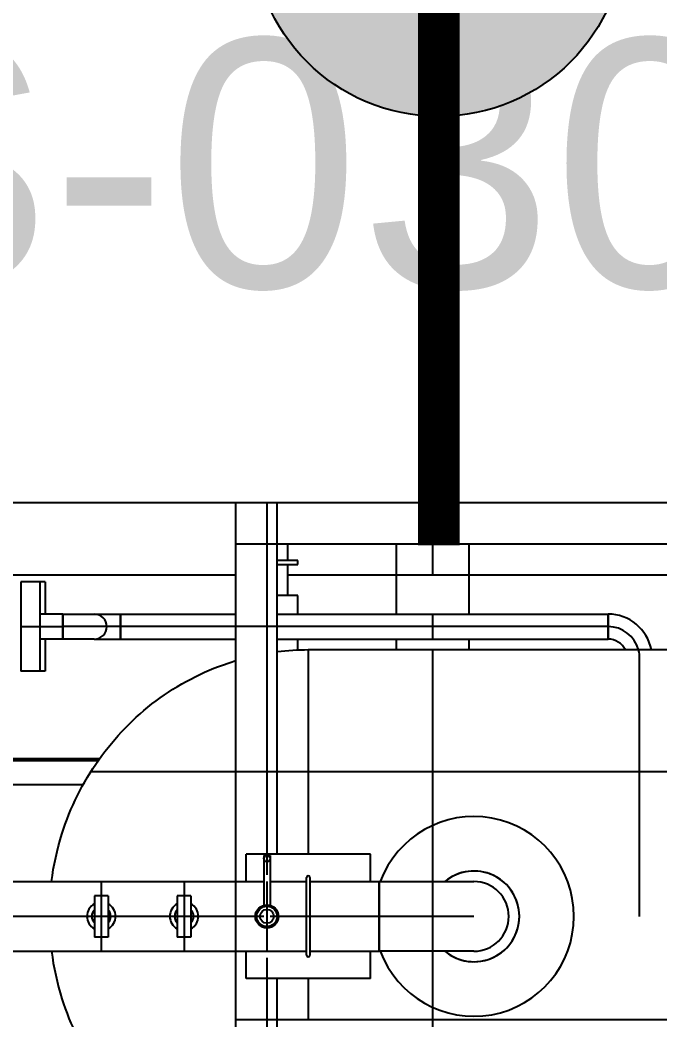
# Model space of a CAD drawing. Header units: inches. Extents: x 517790 to 538444, y 301815 to 302461.
# Drawn here: x 517891.395 to 517892.854, y 302322.84 to 302325.12 of the extents above; entities that cross this region are included whole.
import ezdxf

# ---------------------------------------------------------------- set-up
doc = ezdxf.new("R2010")
doc.units = ezdxf.units.IN
doc.header["$MEASUREMENT"] = 0
doc.layers.add('电气-接地设计-接地线', color=3, linetype='接地线')
doc.layers.add('硅胶总平面底图 工艺装置区', color=253, linetype='Continuous')
doc.styles.add('EESLTYPE', font='TXT.shx')
doc.styles.get("Standard").update_dxf_attribs({"font": 'arial.ttf'})
doc.linetypes.add('接地线', pattern='A,500,["/",EESLTYPE,S=200,R=0,X=0,Y=-100],-200,60,-200', length=960)

# ---------------------------------------------------------------- blocks, each defined once
blk = doc.blocks.new('PTJD2')
at = {"linetype": 'Continuous'}
blk.add_hatch(color=0, dxfattribs=at).paths.add_polyline_path([(150, 0, 1), (-150, 0, 1)])
at = {"color": 0, "linetype": 'Continuous'}
blk.add_circle((0, 0), 150, dxfattribs=at)

msp = doc.modelspace()

# ---------------------------------------------------------------- linework, layer by layer
at = {"layer": '电气-接地设计-接地线', "color": 1, "linetype": '接地线', "ltscale": 0.005, "const_width": 0.0944}
msp.add_lwpolyline([(517892.3493, 302323.9227), (517892.3493, 302337.5871)], dxfattribs=at)
at = {"layer": '硅胶总平面底图 工艺装置区', "color": 253, "linetype": 'Continuous', "lineweight": -3}
for p, q in [((517892.3209, 302324.2919), (517892.3209, 302324.1739)), ((517892.3209, 302324.2919), (517892.3209, 302324.1739)), ((517892.3209, 302324.2919), (517892.3493, 302324.2919)), ((517892.3493, 302324.1739), (517892.3493, 302324.2919)), ((517892.3493, 302324.2919), (517892.3493, 302324.1739)), ((517892.3115, 302324.2683), (517892.3115, 302324.0795)), ((517892.3115, 302324.0795), (517892.3115, 302324.2683)), ((517892.3209, 302324.2683), (517892.3115, 302324.2683)), ((517892.3587, 302324.2683), (517892.3493, 302324.2683)), ((517892.3587, 302324.0795), (517892.3587, 302324.2683)), ((517892.3587, 302324.0795), (517892.3587, 302324.2683)), ((517892.3209, 302324.1739), (517892.3493, 302324.1739)), ((517892.3493, 302324.1739), (517892.3209, 302324.1739)), ((517892.3209, 302324.1739), (517892.3209, 302324.0205)), ((517892.3209, 302324.0205), (517892.3209, 302324.1739)), ((517892.3493, 302324.0205), (517892.3493, 302324.1739)), ((517892.3493, 302324.0205), (517892.3493, 302324.1739)), ((517892.3209, 302324.0795), (517892.3115, 302324.0795)), ((517892.3587, 302324.0795), (517892.3493, 302324.0795)), ((517891.3229, 302324.0205), (517891.8867, 302324.0205)), ((517891.8867, 302323.156), (517891.8867, 302324.0205)), ((517891.8867, 302324.0205), (517891.9811, 302324.0205)), ((517891.8867, 302324.0205), (517896.8663, 302324.0205)), ((517891.8867, 302323.9261), (517891.8867, 302324.0205)), ((517891.9575, 302324.0205), (517891.9575, 302323.171)), ((517891.9811, 302323.2182), (517891.9811, 302324.0205)), ((517892.3351, 302324.0205), (517892.3351, 302323.8553)), ((517891.8867, 302323.9261), (517896.8663, 302323.9261)), ((517892.0047, 302323.9261), (517892.0047, 302323.8884)), ((517892.2525, 302323.9261), (517892.2525, 302323.7658)), ((517892.4177, 302323.9261), (517892.4177, 302323.7658)), ((517892.0283, 302323.8884), (517891.9811, 302323.8884)), ((517891.9811, 302323.8789), (517892.0283, 302323.8789)), ((517892.0047, 302323.8789), (517892.0047, 302323.8081)), ((517892.0283, 302323.8789), (517892.0283, 302323.8884)), ((517891.2342, 302323.8553), (517891.8867, 302323.8553)), ((517892.0047, 302323.8553), (517893.0077, 302323.8553)), ((517891.3963, 302323.8393), (517891.3963, 302323.7373)), ((517891.4397, 302323.8393), (517891.3963, 302323.8393)), ((517891.4397, 302323.8393), (517891.4397, 302323.7373)), ((517891.4517, 302323.8393), (517891.4397, 302323.8393)), ((517891.4517, 302323.8393), (517891.4517, 302323.8094)), ((517891.4517, 302323.8094), (517891.4517, 302323.7658)), ((517892.0283, 302323.8081), (517891.9811, 302323.8081)), ((517892.0283, 302323.7658), (517892.0283, 302323.8081)), ((517891.4922, 302323.7658), (517891.4397, 302323.7658)), ((517891.4922, 302323.7658), (517891.4922, 302323.7373)), ((517891.4922, 302323.7089), (517891.4922, 302323.7658)), ((517891.4922, 302323.7658), (517891.5641, 302323.7658)), ((517891.5641, 302323.7658), (517891.624, 302323.7658)), ((517891.624, 302323.7373), (517891.624, 302323.7658)), ((517891.624, 302323.7658), (517891.624, 302323.7089)), ((517891.624, 302323.7658), (517891.8867, 302323.7658)), ((517891.9811, 302323.7658), (517892.7352, 302323.7658)), ((517892.3351, 302323.7658), (517892.3351, 302323.7089)), ((517892.7352, 302323.7089), (517892.7352, 302323.7658)), ((517892.7352, 302323.7658), (517892.7352, 302323.7089)), ((517891.3963, 302323.7373), (517891.4922, 302323.7373)), ((517891.3963, 302323.7373), (517891.3963, 302323.6354)), ((517891.4397, 302323.7373), (517891.4397, 302323.6354)), ((517891.4922, 302323.7373), (517891.4922, 302323.7089)), ((517891.4922, 302323.7373), (517891.4922, 302323.7373)), ((517891.4922, 302323.7373), (517891.4922, 302323.7373)), ((517891.5641, 302323.7373), (517891.4922, 302323.7373)), ((517891.5926, 302323.7373), (517891.5641, 302323.7373)), ((517891.624, 302323.7373), (517891.5926, 302323.7373)), ((517891.624, 302323.7373), (517891.624, 302323.7373)), ((517891.624, 302323.7089), (517891.624, 302323.7373)), ((517891.8867, 302323.7373), (517891.624, 302323.7373)), ((517891.9811, 302323.7373), (517891.8867, 302323.7373)), ((517892.7352, 302323.7373), (517891.9811, 302323.7373)), ((517892.7352, 302323.7373), (517892.7352, 302323.7373)), ((517892.7352, 302323.7373), (517892.7352, 302323.7373)), ((517891.4922, 302323.7089), (517891.4397, 302323.7089)), ((517891.4517, 302323.7089), (517891.4517, 302323.6354)), ((517891.5641, 302323.7089), (517891.4922, 302323.7089)), ((517891.5641, 302323.7089), (517891.624, 302323.7089)), ((517891.624, 302323.7089), (517891.8867, 302323.7089)), ((517891.9811, 302323.7089), (517892.7352, 302323.7089)), ((517892.0283, 302323.6835), (517892.0283, 302323.7089)), ((517892.2525, 302323.7089), (517892.2525, 302323.684)), ((517892.4177, 302323.7089), (517892.4177, 302323.684)), ((517892.0519, 302323.684), (517892.0519, 302323.2182)), ((517892.0519, 302323.684), (517892.0519, 302323.2182)), ((517893.8769, 302323.684), (517892.0519, 302323.684)), ((517892.3351, 302323.684), (517892.3351, 302322.4691)), ((517892.8071, 302323.1485), (517892.8071, 302323.6654)), ((517892.8071, 302323.6654), (517892.8071, 302323.6654)), ((517892.8071, 302323.6654), (517892.8071, 302323.6654)), ((517891.4397, 302323.6354), (517891.3963, 302323.6354)), ((517891.4517, 302323.6354), (517891.4397, 302323.6354)), ((517889.5271, 302323.4367), (517891.5764, 302323.4367)), ((517891.5724, 302323.431), (517889.5271, 302323.431)), ((517891.5564, 302323.407), (517896.229, 302323.407)), ((517890.8412, 302323.3772), (517891.5388, 302323.3772)), ((517891.9103, 302323.156), (517891.9103, 302323.2182)), ((517892.1935, 302323.2182), (517891.9103, 302323.2182)), ((517891.9504, 302323.2153), (517891.9575, 302323.2153)), ((517891.9504, 302323.2153), (517891.9504, 302323.1018)), ((517891.9575, 302323.2153), (517891.9646, 302323.2153)), ((517891.9646, 302323.2153), (517891.9646, 302323.1018)), ((517892.1935, 302323.156), (517892.1935, 302323.2182)), ((517889.7759, 302323.156), (517891.5799, 302323.156)), ((517891.5799, 302323.156), (517891.5799, 302322.9971)), ((517891.5799, 302323.156), (517891.7687, 302323.156)), ((517891.7687, 302323.156), (517891.7687, 302322.9971)), ((517891.7687, 302323.156), (517891.9504, 302323.156)), ((517891.8867, 302322.9971), (517891.8867, 302323.156)), ((517891.9575, 302323.156), (517891.9575, 302322.9971)), ((517891.9646, 302323.156), (517892.0481, 302323.156)), ((517892.0481, 302322.9878), (517892.0481, 302323.1653)), ((517892.0557, 302323.1653), (517892.0557, 302322.9878)), ((517892.0557, 302323.156), (517892.2137, 302323.156)), ((517892.2137, 302323.156), (517892.2137, 302322.9971)), ((517892.2137, 302322.9971), (517892.2137, 302323.156)), ((517892.2137, 302323.156), (517892.4295, 302323.156)), ((517892.8071, 302323.1485), (517892.8071, 302323.1485)), ((517892.8071, 302323.1485), (517892.8071, 302323.1485)), ((517892.8071, 302323.0766), (517892.8071, 302323.1485)), ((517891.5642, 302323.1238), (517891.5642, 302323.0766)), ((517891.5956, 302323.1238), (517891.5642, 302323.1238)), ((517891.5956, 302323.1238), (517891.5956, 302323.0766)), ((517891.753, 302323.1238), (517891.753, 302323.0766)), ((517891.7844, 302323.1238), (517891.753, 302323.1238)), ((517891.7844, 302323.1238), (517891.7844, 302323.0766)), ((517891.5474, 302323.0766), (517889.7759, 302323.0766)), ((517891.5799, 302323.0766), (517891.5474, 302323.0766)), ((517891.5642, 302323.0766), (517891.5642, 302323.0294)), ((517891.5799, 302323.0766), (517891.5799, 302323.0766)), ((517891.5799, 302323.0766), (517891.5799, 302323.0766)), ((517891.6125, 302323.0766), (517891.5799, 302323.0766)), ((517891.5956, 302323.0766), (517891.5956, 302323.0294)), ((517891.7362, 302323.0766), (517891.6125, 302323.0766)), ((517891.7687, 302323.0766), (517891.7362, 302323.0766)), ((517891.753, 302323.0766), (517891.753, 302323.0294)), ((517891.7687, 302323.0766), (517891.7687, 302323.0766)), ((517891.7687, 302323.0766), (517891.7687, 302323.0766)), ((517891.8013, 302323.0766), (517891.7687, 302323.0766)), ((517891.7844, 302323.0766), (517891.7844, 302323.0294)), ((517891.9313, 302323.0766), (517891.8013, 302323.0766)), ((517891.9504, 302323.0766), (517891.9313, 302323.0766)), ((517891.9838, 302323.0766), (517891.9646, 302323.0766)), ((517892.0481, 302323.0766), (517891.9838, 302323.0766)), ((517892.0557, 302323.0766), (517892.0481, 302323.0766)), ((517892.2137, 302323.0766), (517892.0557, 302323.0766)), ((517892.2137, 302323.0766), (517892.2137, 302323.0766)), ((517892.2137, 302323.0766), (517892.2137, 302323.0766)), ((517892.4295, 302323.0766), (517892.2137, 302323.0766)), ((517891.5956, 302323.0294), (517891.5642, 302323.0294)), ((517891.7844, 302323.0294), (517891.753, 302323.0294)), ((517889.7759, 302322.9971), (517891.5799, 302322.9971)), ((517891.5799, 302322.9971), (517891.7687, 302322.9971)), ((517891.7687, 302322.9971), (517891.9575, 302322.9971)), ((517891.8867, 302322.3857), (517891.8867, 302322.9971)), ((517891.9103, 302322.935), (517891.9103, 302322.9971)), ((517891.9575, 302322.9971), (517892.0481, 302322.9971)), ((517892.0557, 302322.9971), (517892.2137, 302322.9971)), ((517892.1935, 302322.935), (517892.1935, 302322.9971)), ((517892.4295, 302322.9971), (517892.2137, 302322.9971)), ((517891.9575, 302322.9822), (517891.9575, 302322.4007)), ((517892.1935, 302322.935), (517891.9103, 302322.935)), ((517891.9811, 302322.4479), (517891.9811, 302322.935)), ((517892.0519, 302322.935), (517892.0519, 302322.8406)), ((517892.0519, 302322.935), (517892.0519, 302322.8406)), ((517891.8867, 302322.7462), (517891.8867, 302322.8406)), ((517893.2852, 302322.8406), (517891.8867, 302322.8406))]:
    msp.add_line(p, q, dxfattribs=at)
for centre, radius in [((517891.9575, 302323.2082), 0.00708), ((517891.9575, 302323.0766), 0.0263), ((517891.9575, 302323.0766), 0.0233), ((517891.9575, 302323.0766), 0.0158)]:
    msp.add_circle(centre, radius, dxfattribs=at)
for centre, radius, start, end in [((517891.5641, 302323.7373), 0.0285, 270, 90), ((517891.5641, 302323.7373), 0.0285, 0, 90), ((517892.7352, 302323.6654), 0.1004, 10.6737, 90), ((517891.5641, 302323.7373), 0.0285, 270, 0), ((517892.7352, 302323.6654), 0.0719, 14.9829, 90), ((517892.7352, 302323.6654), 0.0435, 25.3351, 90), ((517892.0519, 302323.1097), 0.5743, 90.0016, 97.0826), ((517892.7352, 302323.6654), 0.0719, 0, 14.9829), ((517892.4295, 302323.0766), 0.2278, 0, 159.5931), ((517892.0519, 302323.1653), 0.00378, 0, 180), ((517892.4295, 302323.0766), 0.1034, 0, 129.815), ((517892.4295, 302323.0766), 0.1034, 230.185, 129.815), ((517892.4295, 302323.0766), 0.0794, 270, 90), ((517892.4295, 302323.0766), 0.0794, 270, 90), ((517891.5799, 302323.0766), 0.0325, 118.8738, 180), ((517891.5799, 302323.0766), 0.0325, 298.8738, 61.1262), ((517891.7687, 302323.0766), 0.0325, 118.8738, 180), ((517891.7687, 302323.0766), 0.0325, 298.8738, 61.1262), ((517891.5799, 302323.0766), 0.0325, 180, 241.1262), ((517891.5799, 302323.0766), 0.0217, 136.4125, 180), ((517891.5799, 302323.0766), 0.0217, 180, 223.5875), ((517891.5799, 302323.0766), 0.0217, 316.4125, 43.5875), ((517891.7687, 302323.0766), 0.0325, 180, 241.1262), ((517891.7687, 302323.0766), 0.0217, 136.4125, 180), ((517891.7687, 302323.0766), 0.0217, 180, 223.5875), ((517891.7687, 302323.0766), 0.0217, 316.4125, 43.5875), ((517892.4295, 302323.0766), 0.2278, 200.4069, 0), ((517892.4295, 302323.0766), 0.1034, 230.185, 0), ((517892.0519, 302322.9878), 0.00378, 180, 0)]:
    msp.add_arc(centre, radius, start, end, dxfattribs=at)
for points in [[(517891.4665, 302323.156), (517891.4712, 302323.1927), (517891.4792, 302323.229), (517891.4903, 302323.2643), (517891.5094, 302323.3248), (517891.5379, 302323.3821), (517891.5742, 302323.4336), (517891.6106, 302323.4851), (517891.6548, 302323.5306), (517891.7048, 302323.568), (517891.7549, 302323.6054), (517891.8106, 302323.6346), (517891.8694, 302323.6543), (517891.8752, 302323.6562), (517891.8809, 302323.658), (517891.8867, 302323.6598)], [(517891.4665, 302322.9971), (517891.4712, 302322.9604), (517891.4792, 302322.9241), (517891.4903, 302322.8888), (517891.5094, 302322.8283), (517891.5379, 302322.771), (517891.5742, 302322.7195), (517891.6106, 302322.668), (517891.6548, 302322.6225), (517891.7048, 302322.5851), (517891.7549, 302322.5477), (517891.8106, 302322.5185), (517891.8694, 302322.4988), (517891.8752, 302322.4969), (517891.8809, 302322.4951), (517891.8867, 302322.4933)]]:
    msp.add_open_spline(points, degree=3, knots=[4.843514, 4.843514, 4.843514, 4.843514, 5.026548, 5.026548, 5.026548, 5.340708, 5.340708, 5.340708, 5.654867, 5.654867, 5.654867, 5.969026, 5.969026, 5.969026, 5.999624, 5.999624, 5.999624, 5.999624], dxfattribs=at)

# ---------------------------------------------------------------- block references
at = {"layer": '电气-接地设计-接地线', "color": 1, "xscale": 0.002831987834461186, "yscale": 0.002831987834461186, "zscale": 0.000943995944820395}
msp.add_blockref('PTJD2', (517892.3493, 302325.3254), dxfattribs=at)

# ---------------------------------------------------------------- texts
at = {"layer": '硅胶总平面底图 工艺装置区', "color": 9, "linetype": 'Continuous', "lineweight": 20}
msp.add_text('S-0302', height=0.5664, dxfattribs=at).set_placement((517890.9383, 302324.5107))

doc.saveas('drawing.dxf')
